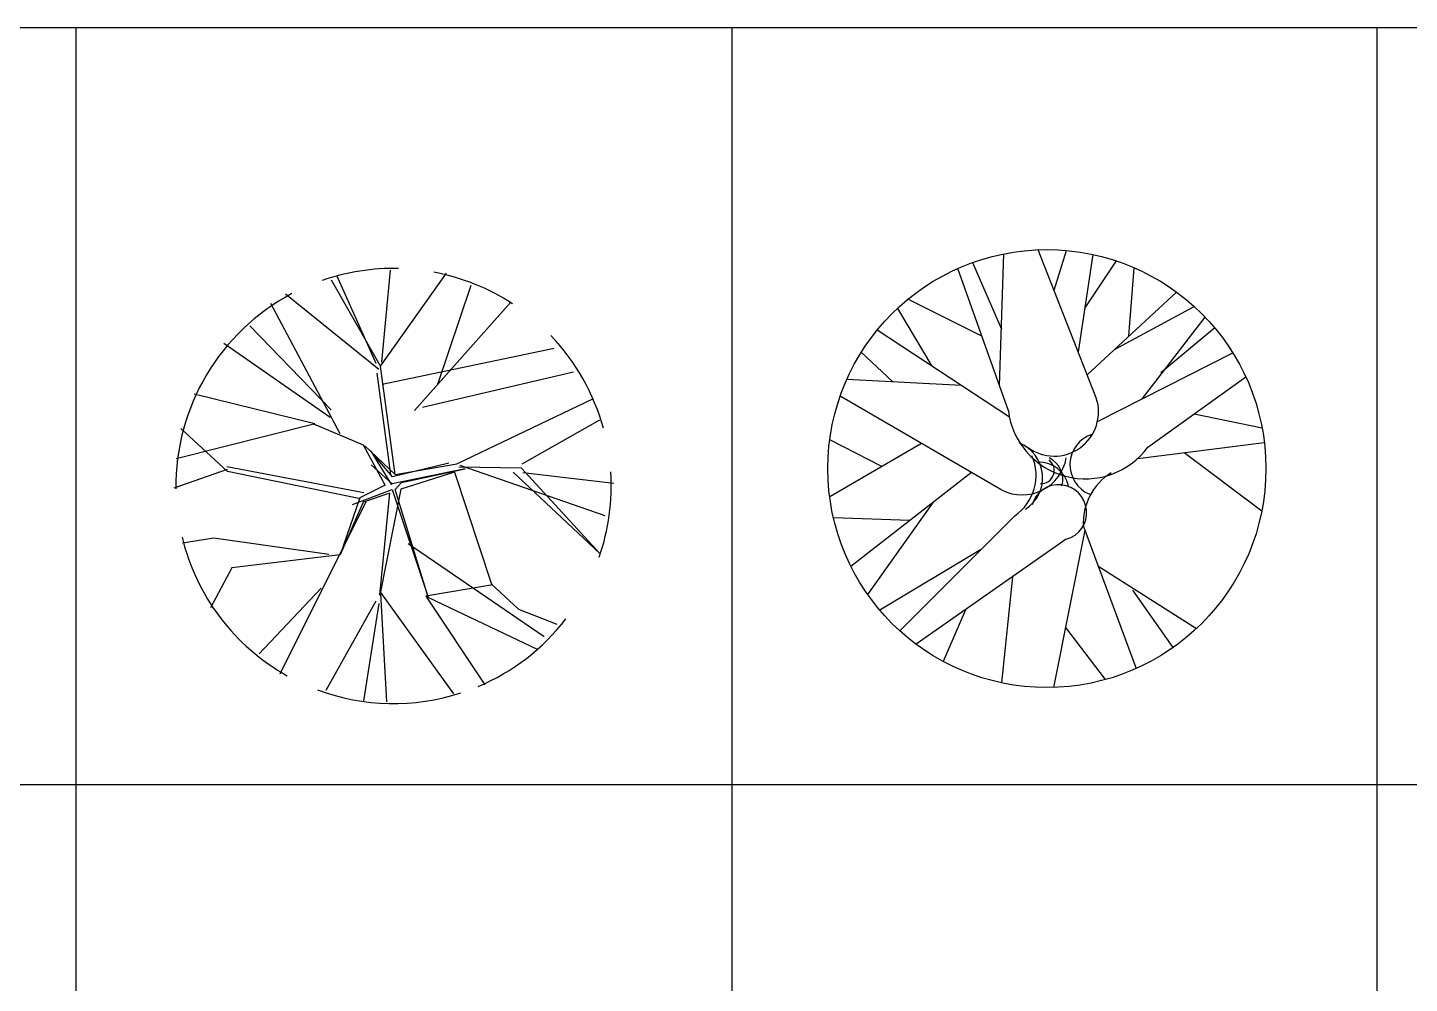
# Model space of a CAD drawing. Header units: millimetres. Extents: x -4017 to 59953, y -688 to 66564.
# Drawn here: x 16194 to 20613, y 44838 to 47895 of the extents above; entities that cross this region are included whole.
import ezdxf

# ---------------------------------------------------------------- set-up
doc = ezdxf.new("R2010")
doc.units = ezdxf.units.MM
doc.layers.add('www.cad-blocks.net', color=7, linetype='Continuous')

# ---------------------------------------------------------------- blocks, each defined once
blk = doc.blocks.new('A$C516926BB')
for p, q in [((0, 38.5194), (62.4121, 38.5194)), ((18.8071, 38.5194), (18.8071, 0)), ((20.9051, 38.5194), (20.9051, 0)), ((22.968, 38.5194), (22.968, 0)), ((0, 36.0983), (62.4121, 36.0983))]:
    blk.add_line(p, q)
blk = doc.blocks.new('A$C31AA64B9')
at = {"color": 0, "linetype": 'ByBlock'}
for p, q in [((0.6612, 1.0784), (0.8727, 1.3759)), ((0.6651, 1.0913), (0.693, 1.3855)), ((0.6598, 1.0811), (0.504, 1.3541)), ((0.6474, 1.0868), (0.521, 1.3691)), ((0.8442, 1.0212), (0.9516, 1.3373)), ((0.6561, 1.0679), (0.357, 1.3086)), ((0.77, 0.9373), (1.0768, 1.2827)), ((0.5321, 0.8627), (0.3102, 1.2794)), ((0.5039, 0.9391), (0.2428, 1.2081)), ((0.5007, 0.9142), (0.1605, 1.1507)), ((0.6668, 1.0215), (1.2169, 1.1362)), ((0.7081, 0.7325), (0.6612, 1.0784)), ((0.7957, 0.9473), (1.2778, 1.0609)), ((0.6943, 0.7321), (0.6506, 1.0563)), ((0.4507, 0.8946), (0.0652, 0.9888)), ((0.9049, 0.7664), (1.3423, 0.9752)), ((0.4476, 0.8931), (0.0078, 0.7824)), ((0.6066, 0.8263), (0.4476, 0.8931)), ((1.1145, 0.7662), (1.3626, 0.9065)), ((0.1722, 0.7413), (0.0226, 0.8794)), ((0.6761, 0.6981), (0.6066, 0.8263)), ((0.7081, 0.7325), (0.6109, 0.8241)), ((0.6302, 0.8064), (0.6966, 0.6986)), ((0.6998, 0.7247), (0.6302, 0.8064)), ((0.6077, 0.6733), (0.1702, 0.7571)), ((0.6984, 0.7025), (0.6313, 0.7628)), ((0.8801, 0.7682), (0.6998, 0.7247)), ((0.7081, 0.7325), (0.9049, 0.7664)), ((0.9121, 0.7563), (1.1111, 0.7536)), ((0.9147, 0.7615), (1.3789, 0.6013)), ((1.3626, 0.479), (1.1111, 0.7536)), ((0.1704, 0.7487), (0, 0.6886)), ((0.5923, 0.6557), (0.1722, 0.7413)), ((0.9318, 0.7502), (0.6984, 0.7025)), ((0.8981, 0.7393), (0.7257, 0.6858)), ((0.728, 0.7066), (0.9318, 0.7502)), ((0.8981, 0.7393), (1.0164, 0.3811)), ((1.0854, 0.7392), (1.3626, 0.479)), ((1.1164, 0.7381), (1.4076, 0.7045)), ((0.5712, 0.6357), (0.6984, 0.6839)), ((0.6761, 0.6981), (0.5952, 0.6571)), ((0.6906, 0.6724), (0.6052, 0.6432)), ((0.7257, 0.6858), (0.659, 0.3458)), ((0.659, 0.3458), (0.6906, 0.6724)), ((0.6984, 0.6839), (0.815, 0.3368)), ((0.7076, 0.6842), (0.728, 0.7066)), ((0.815, 0.3368), (0.7076, 0.6842)), ((0.6142, 0.645), (0.3388, 0.0935)), ((0.5952, 0.6571), (0.5323, 0.475)), ((0.6052, 0.6432), (0.5323, 0.475)), ((0.128, 0.5285), (0.0278, 0.5122)), ((0.4954, 0.4763), (0.128, 0.5285)), ((0.7492, 0.5116), (1.1846, 0.2144)), ((0.5323, 0.475), (0.1854, 0.4336)), ((0.1854, 0.4336), (0.117, 0.3059)), ((0.4714, 0.3684), (0.2728, 0.1582)), ((0.6616, 0.3543), (0.8941, 0.0307)), ((1.0208, 0.379), (0.806, 0.3431)), ((1.0164, 0.3811), (1.1023, 0.3016)), ((0.6458, 0.3269), (0.4867, 0.0408)), ((0.6556, 0.3191), (0.6065, 0.0083)), ((0.6616, 0.3511), (0.6807, 0.0047)), ((0.806, 0.3431), (0.995, 0.0595)), ((0.8147, 0.3389), (1.164, 0.1723)), ((1.1023, 0.3016), (1.2252, 0.2531))]:
    blk.add_line(p, q, dxfattribs=at)
for major_axis, start_param, end_param in [((0.4921, 0.4921), 0.7623, 1.119311), ((-0.4921, 0.4921), -1.363091, -0.970948), ((-0.696, 0), -1.084431, 0.013328), ((0.4921, 0.4921), 5.767004, 6.261173), ((-0.4921, 0.4921), 3.594393, 3.991811), ((0.4921, 0.4921), 2.593206, 3.416119), ((0.4921, 0.4921), 4.326015, 4.840787), ((-0.4921, 0.4921), 1.9998, 2.669957)]:
    blk.add_ellipse((0.703, 0.6953), major_axis=major_axis, ratio=1, start_param=start_param, end_param=end_param, dxfattribs=at)
blk = doc.blocks.new('A$C5D42461D')
at = {"color": 0}
for p, q in [((0.5467, 0.9644), (0.5606, 1.3868)), ((0.8562, 0.9259), (0.6705, 1.3999)), ((0.721, 1.2709), (0.7608, 1.3976)), ((0.845, 1.3848), (0.7986, 1.0729)), ((0.5749, 0.8849), (0.4132, 1.3399)), ((0.4599, 1.3587), (0.5527, 1.1454)), ((0.92, 1.3643), (0.8196, 1.2141)), ((0.9603, 1.1233), (0.9771, 1.3424)), ((0.49, 1.1238), (0.2537, 1.2414)), ((0.8273, 0.9995), (1.1123, 1.2648)), ((0.2207, 1.2125), (0.33, 1.028)), ((0.9142, 1.0804), (1.169, 1.2185)), ((1.0042, 0.9239), (1.204, 1.1843)), ((1.2348, 1.15), (1.0628, 1.0058)), ((0.5782, 0.8649), (0.1554, 1.1427)), ((0.205, 0.9771), (0.1047, 1.0721)), ((0.8599, 0.8508), (1.2928, 1.07)), ((0.4254, 0.9653), (0.0583, 0.9849)), ((1.0206, 0.7684), (1.3339, 0.9937)), ((0.5546, 0.6312), (0.0371, 0.9317)), ((1.1688, 0.875), (1.3862, 0.8304)), ((0.2976, 0.7804), (0.0036, 0.6098)), ((0.1706, 0.7067), (0.0038, 0.7921)), ((0.9885, 0.7327), (1.3934, 0.7839)), ((1.1369, 0.7514), (1.3854, 0.5653)), ((0.4568, 0.688), (0.0717, 0.3868)), ((0.3348, 0.5926), (0.125, 0.2975)), ((0.2603, 0.5343), (0.0156, 0.5429)), ((0.5953, 0.5494), (0.2278, 0.1811)), ((0.8193, 0.5029), (0.7191, 0)), ((0.8149, 0.5147), (0.9833, 0.0604)), ((0.7603, 0.4738), (0.2802, 0.138)), ((0.4859, 0.4398), (0.1636, 0.2475)), ((0.5884, 0.3536), (0.5532, 0.0148)), ((0.8614, 0.3893), (1.1763, 0.1884)), ((1.1022, 0.128), (0.9727, 0.3114)), ((0.4375, 0.248), (0.3661, 0.0834)), ((0.7573, 0.1919), (0.8844, 0.0249))]:
    blk.add_line(p, q, dxfattribs=at)
for centre, major_axis, start_param, end_param in [((0.6981, 0.7001), (0.7004, 0), -6.894750588237741e-07, 6.283184617704528), ((0.8209, 0.9153), (0.1753, 0.1753), 2.479248, 4.863344), ((0.7218, 0.8814), (0.1001, 0.1001), 3.280842, 5.816889), ((0.8739, 0.7123), (-0.0722, 0.0722), -0.469626, 1.967569), ((0.5649, 0.6706), (0.0847, 0.0847), 4.496249, 6.690111), ((0.6194, 0.7587), (-0.1011, 0.1011), 1.88617, 3.754789), ((0.5087, 0.6781), (-0.1097, 0.1097), 2.947975, 4.34476), ((0.6737, 0.6252), (-0.0673, 0.0673), 4.138269, 5.527947), ((0.6796, 0.694), (0.0298, 0.0298), 3.884732, 6.417548), ((0.6738, 0.6656), (-0.0533, 0.0533), 3.652117, 5.069608), ((1.0019, 0.5265), (0.1325, 0.1325), 1.336521, 2.419036), ((0.7362, 0.5595), (0.0629, 0.0629), 4.201373, 8.365654)]:
    blk.add_ellipse(centre, major_axis=major_axis, ratio=1, start_param=start_param, end_param=end_param, dxfattribs=at)

msp = doc.modelspace()

# ---------------------------------------------------------------- block references
at = {"xscale": 1000, "yscale": 1000, "zscale": 1000}
for name, p in [('A$C5D42461D', (18755.7, 45784.6)), ('A$C31AA64B9', (16661.7, 45733.5))]:
    msp.add_blockref(name, p, dxfattribs=at)
at = {"layer": 'www.cad-blocks.net', "color": 155, "true_color": 0x546d8e, "xscale": 1000, "yscale": 1000, "zscale": 1000}
msp.add_blockref('A$C516926BB', (-2458.7, 9375.6), dxfattribs=at)

doc.saveas('drawing.dxf')
